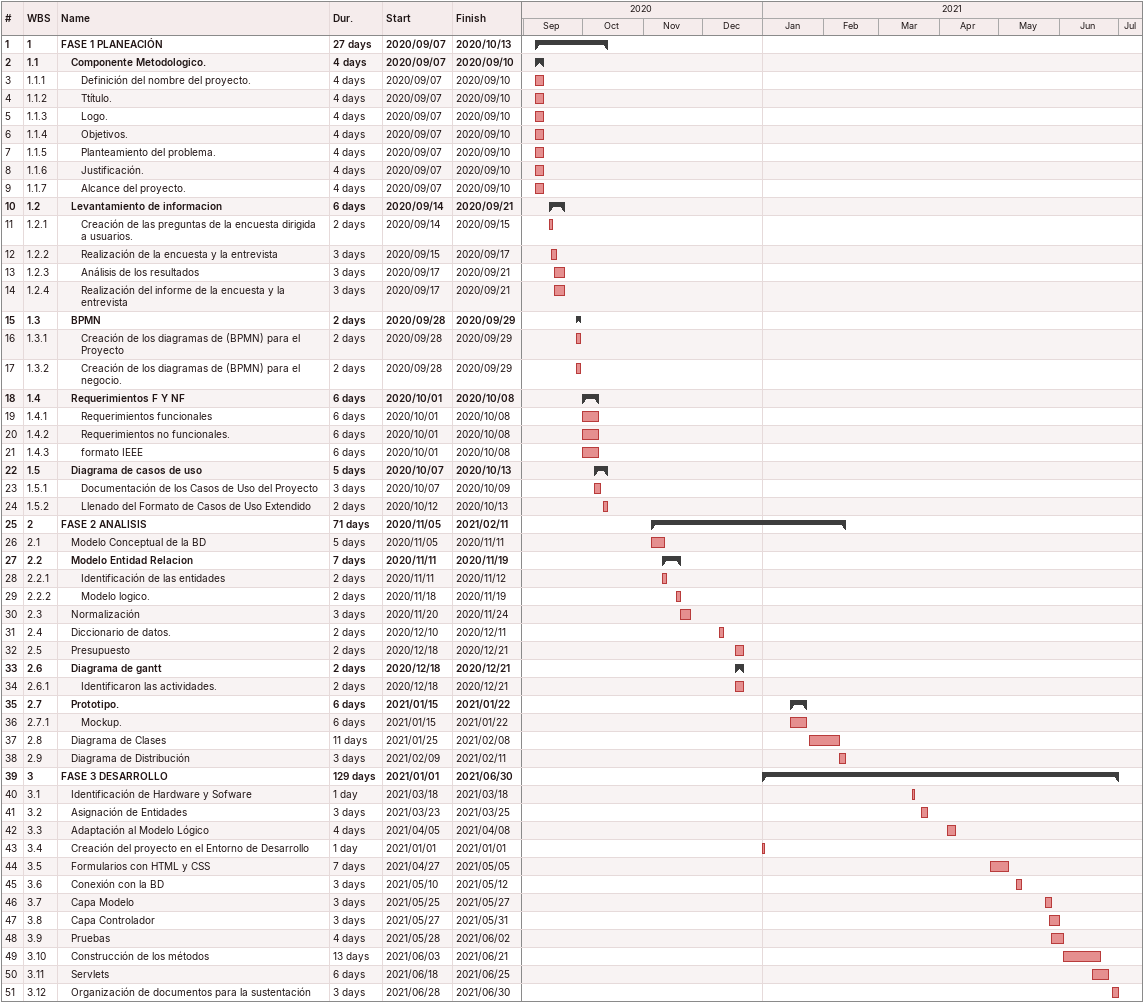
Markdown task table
| ID | WBS | Task | Duration | Start | Finish |
|---|---|---|---|---|---|
| 1 | 1 | **FASE 1 PLANEACIÓN** | 27d | 2020-09-07 | 2020-10-13 |
| 2 | 1.1 | **Componente Metodologico.** | 4d | 2020-09-07 | 2020-09-10 |
| 3 | 1.1.1 | Definición del nombre del proyecto. | 4d | 2020-09-07 | 2020-09-10 |
| 4 | 1.1.2 | Ttítulo. | 4d | 2020-09-07 | 2020-09-10 |
| 5 | 1.1.3 | Logo. | 4d | 2020-09-07 | 2020-09-10 |
| 6 | 1.1.4 | Objetivos. | 4d | 2020-09-07 | 2020-09-10 |
| 7 | 1.1.5 | Planteamiento del problema. | 4d | 2020-09-07 | 2020-09-10 |
| 8 | 1.1.6 | Justificación. | 4d | 2020-09-07 | 2020-09-10 |
| 9 | 1.1.7 | Alcance del proyecto. | 4d | 2020-09-07 | 2020-09-10 |
| 10 | 1.2 | **Levantamiento de informacion** | 6d | 2020-09-14 | 2020-09-21 |
| 11 | 1.2.1 | Creación de las preguntas de la encuesta dirigida a usuarios. | 2d | 2020-09-14 | 2020-09-15 |
| 12 | 1.2.2 | Realización de la encuesta y la entrevista | 3d | 2020-09-15 | 2020-09-17 |
| 13 | 1.2.3 | Análisis de los resultados | 3d | 2020-09-17 | 2020-09-21 |
| 14 | 1.2.4 | Realización del informe de la encuesta y la entrevista | 3d | 2020-09-17 | 2020-09-21 |
| 15 | 1.3 | **BPMN** | 2d | 2020-09-28 | 2020-09-29 |
| 16 | 1.3.1 | Creación de los diagramas de (BPMN) para el Proyecto | 2d | 2020-09-28 | 2020-09-29 |
| 17 | 1.3.2 | Creación de los diagramas de (BPMN) para el negocio. | 2d | 2020-09-28 | 2020-09-29 |
| 18 | 1.4 | **Requerimientos F Y NF** | 6d | 2020-10-01 | 2020-10-08 |
| 19 | 1.4.1 | Requerimientos funcionales | 6d | 2020-10-01 | 2020-10-08 |
| 20 | 1.4.2 | Requerimientos no funcionales. | 6d | 2020-10-01 | 2020-10-08 |
| 21 | 1.4.3 | formato IEEE | 6d | 2020-10-01 | 2020-10-08 |
| 22 | 1.5 | **Diagrama de casos de uso** | 5d | 2020-10-07 | 2020-10-13 |
| 23 | 1.5.1 | Documentación de los Casos de Uso del Proyecto | 3d | 2020-10-07 | 2020-10-09 |
| 24 | 1.5.2 | Llenado del Formato de Casos de Uso Extendido | 2d | 2020-10-12 | 2020-10-13 |
| 25 | 2 | **FASE 2 ANALISIS** | 71d | 2020-11-05 | 2021-02-11 |
| 26 | 2.1 | Modelo Conceptual de la BD | 5d | 2020-11-05 | 2020-11-11 |
| 27 | 2.2 | **Modelo Entidad Relacion** | 7d | 2020-11-11 | 2020-11-19 |
| 28 | 2.2.1 | Identificación de las entidades | 2d | 2020-11-11 | 2020-11-12 |
| 29 | 2.2.2 | Modelo logico. | 2d | 2020-11-18 | 2020-11-19 |
| 30 | 2.3 | Normalización | 3d | 2020-11-20 | 2020-11-24 |
| 31 | 2.4 | Diccionario de datos. | 2d | 2020-12-10 | 2020-12-11 |
| 32 | 2.5 | Presupuesto | 2d | 2020-12-18 | 2020-12-21 |
| 33 | 2.6 | **Diagrama de gantt** | 2d | 2020-12-18 | 2020-12-21 |
| 34 | 2.6.1 | Identificaron las actividades. | 2d | 2020-12-18 | 2020-12-21 |
| 35 | 2.7 | **Prototipo.** | 6d | 2021-01-15 | 2021-01-22 |
| 36 | 2.7.1 | Mockup. | 6d | 2021-01-15 | 2021-01-22 |
| 37 | 2.8 | Diagrama de Clases | 11d | 2021-01-25 | 2021-02-08 |
| 38 | 2.9 | Diagrama de Distribución | 3d | 2021-02-09 | 2021-02-11 |
| 39 | 3 | **FASE 3 DESARROLLO** | 129d | 2021-01-01 | 2021-06-30 |
| 40 | 3.1 | Identificación de Hardware y Sofware | 1d | 2021-03-18 | 2021-03-18 |
| 41 | 3.2 | Asignación de Entidades | 3d | 2021-03-23 | 2021-03-25 |
| 42 | 3.3 | Adaptación al Modelo Lógico | 4d | 2021-04-05 | 2021-04-08 |
| 43 | 3.4 | Creación del proyecto en el Entorno de Desarrollo | 1d | 2021-01-01 | 2021-01-01 |
| 44 | 3.5 | Formularios con HTML y CSS | 7d | 2021-04-27 | 2021-05-05 |
| 45 | 3.6 | Conexión con la BD | 3d | 2021-05-10 | 2021-05-12 |
| 46 | 3.7 | Capa Modelo | 3d | 2021-05-25 | 2021-05-27 |
| 47 | 3.8 | Capa Controlador | 3d | 2021-05-27 | 2021-05-31 |
| 48 | 3.9 | Pruebas | 4d | 2021-05-28 | 2021-06-02 |
| 49 | 3.10 | Construcción de los métodos | 13d | 2021-06-03 | 2021-06-21 |
| 50 | 3.11 | Servlets | 6d | 2021-06-18 | 2021-06-25 |
| 51 | 3.12 | Organización de documentos para la sustentación | 3d | 2021-06-28 | 2021-06-30 |
